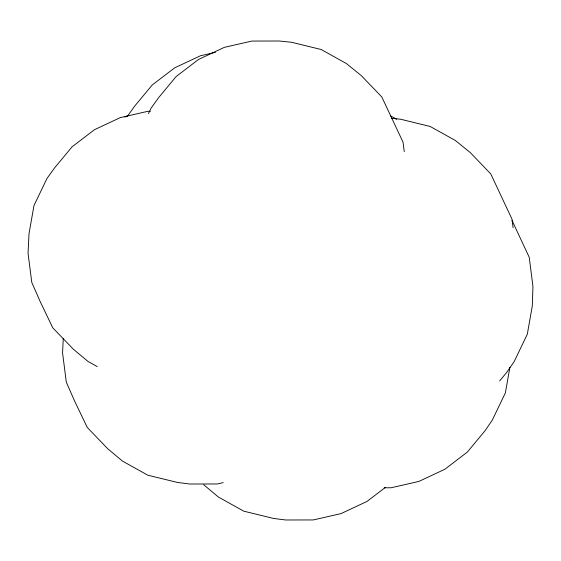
<?xml version="1.0" encoding="UTF-8"?>
<svg xmlns="http://www.w3.org/2000/svg" width="561" height="561" viewBox="0 0 561 561"><rect width="100%" height="100%" fill="white"/><g stroke="black" fill="none" stroke-linecap="round" stroke-linejoin="round"><path stroke-width="0.84" d="M63.267 338.493L62.566 352.918L66.296 382.104L74.711 401.269L87.271 427.454L107.789 448.814L122.522 461.121L147.788 475.188L177.451 482.446L189.765 484.017L217.324 483.968L223.201 482.628M509.9 367.224L505.377 392.889L492.278 420.175L484.837 431.002L467.355 452.054L444.845 469.262L418.843 481.443L391.115 487.768L384.229 487.782M148.476 113.581L151.084 108.147L158.763 97.474L176.14 76.555L198.517 59.459L224.358 47.348L251.91 41.058L279.301 41.009L291.65 42.292L321.215 49.522L346.396 63.547L361.305 75.63L381.803 96.962L403.036 142.192L404.243 151.645M127.193 116.562L134.871 105.889L152.248 84.97L174.618 67.867L200.466 55.763L215.494 52.334M499.676 380.884L506.772 372.336L514.213 361.508L527.312 334.223L532.291 305.983L532.95 286.468L529.212 257.247L512.039 220.48M385.435 487.355L367.02 501.429L341.018 513.61L313.29 519.942L285.731 519.991L273.417 518.42L243.755 511.162L218.488 497.095L203.755 484.788M124.78 117.123L127.915 115.657M150.411 111.309L147.845 111.316L120.285 117.607L94.444 129.717L72.074 146.814L54.698 167.739L47.012 178.405L33.962 205.599L29.004 233.741L28.05 253.256L31.788 282.442L40.203 301.608L52.755 327.792L73.274 349.152L88.007 361.459L97.193 366.571M391.55 118.287L400.603 119.234L430.175 126.463L455.357 140.488L470.265 152.564L490.763 173.903L511.99 219.127L513.091 227.724M390.505 115.846L396.606 119.248"/></g></svg>
